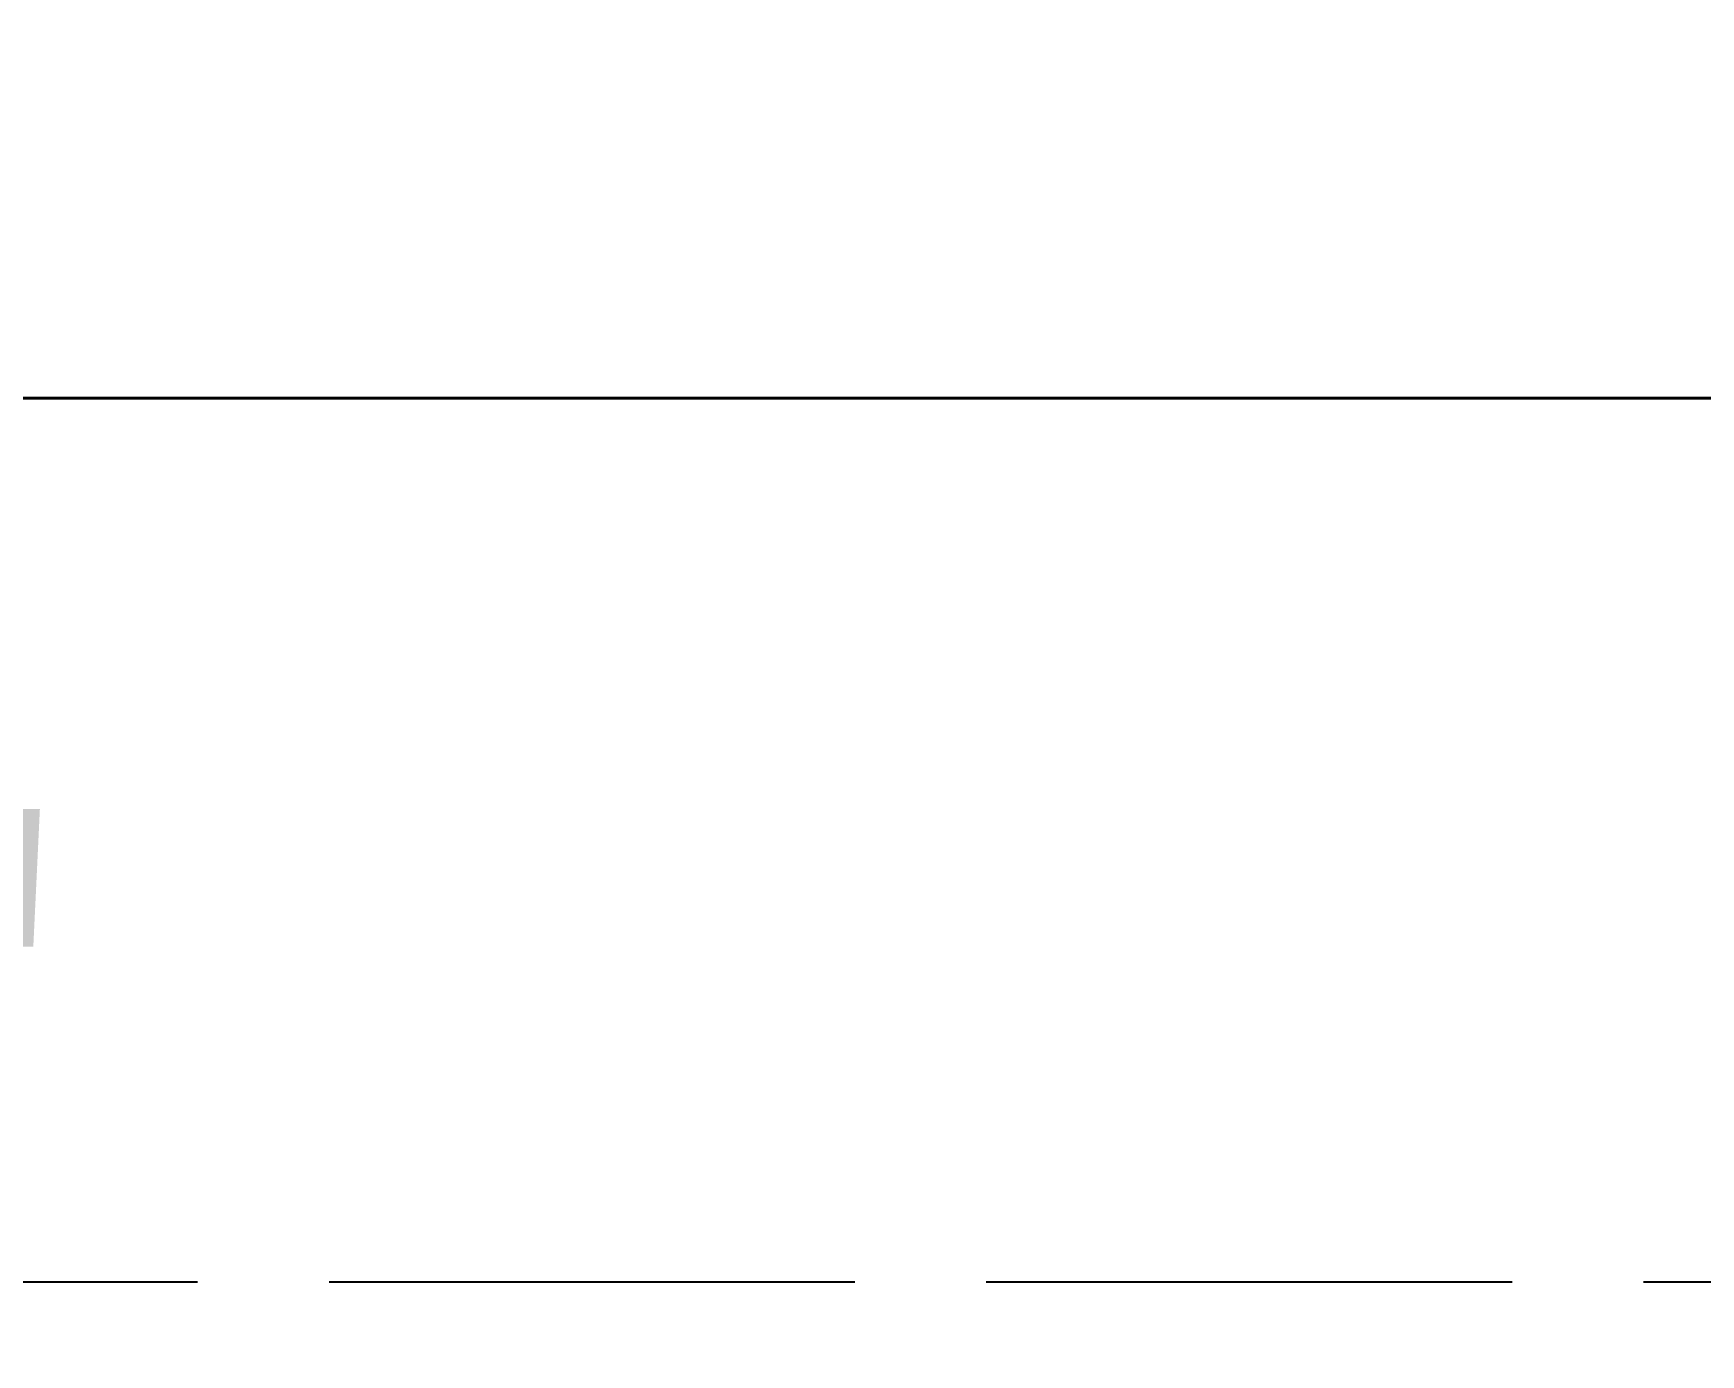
# Model space of a CAD drawing. Header units: feet. Extents: x 3867 to 6666, y -160 to 1574.
# Drawn here: x 4231.82 to 4269.88, y 230.25 to 260.42 of the extents above; entities that cross this region are included whole.
import ezdxf

# ---------------------------------------------------------------- set-up
doc = ezdxf.new("R2010")
doc.units = ezdxf.units.FT
doc.linetypes.add('ACAD_ISO02W100', pattern=[15, 12, -3])
doc.styles.get("Standard").update_dxf_attribs({"font": 'arial.ttf'})
doc.dimstyles.new('ISO-25', dxfattribs={"dimtxt": 4, "dimasz": 3, "dimexe": 1.25, "dimexo": 0.625, "dimtad": 1, "dimdec": 0, "dimlunit": 4, "dimtxsty": 'Standard', "dimblk": 'ARCHTICK', "dimcen": 2.5, "dimadec": 0, "dimazin": 0, "dimtfac": 1, "dimtdec": 0, "dimtmove": 0, "dimatfit": 3, "dimfxl": 1, "dimarcsym": 0})

# ---------------------------------------------------------------- blocks, each defined once
blk = doc.blocks.new('_ArchTick')
at = {"color": 0, "linetype": 'ByBlock', "const_width": 0.15}
blk.add_lwpolyline([(-0.5, -0.5), (0.5, 0.5)], dxfattribs=at)
blk = doc.blocks.new('*D19')
at = {"color": 0, "linetype": 'ACAD_ISO02W100', "lineweight": -2, "transparency": 16777216}
for p, q in [((3923.572609510004, 251.4578300808853), (3923.572609510004, 230.6576790460913)), ((4523.572609510004, 251.4578300808853), (4523.572609510004, 230.6576790460913)), ((3923.572609510004, 231.9076790460913), (4523.572609510004, 231.9076790460913))]:
    blk.add_line(p, q, dxfattribs=at)
at = {"layer": 'Defpoints', "color": 0, "linetype": 'ACAD_ISO02W100', "transparency": 16777216}
for p in [(3923.572609510004, 252.0828300808853), (4523.572609510004, 252.0828300808853), (4523.572609510004, 231.9076790460913)]:
    blk.add_point(p, dxfattribs=at)
at = {"color": 0, "linetype": 'ACAD_ISO02W100', "lineweight": -2, "transparency": 16777216, "xscale": 3, "yscale": 3, "zscale": 3, "rotation": 180}
blk.add_blockref('_ArchTick', (3923.572609510004, 231.9076790460913), dxfattribs=at)
at = {"color": 0, "linetype": 'ACAD_ISO02W100', "lineweight": -2, "transparency": 16777216, "xscale": 3, "yscale": 3, "zscale": 3}
blk.add_blockref('_ArchTick', (4523.572609510004, 231.9076790460913), dxfattribs=at)
at = {"color": 0, "linetype": 'ACAD_ISO02W100', "transparency": 16777216, "insert": (4223.572609510004, 237.6384089233082), "char_height": 4, "attachment_point": 5}
blk.add_mtext("{\\H2.5x;50'}", dxfattribs=at)

msp = doc.modelspace()

# ---------------------------------------------------------------- linework, layer by layer
msp.add_line((3923.572609510004, 252.0828300808853), (4523.572609510004, 252.0828300808853))
msp.add_lwpolyline([(4523.572609510004, 252.0828300808853), (3923.572609510004, 252.0828300808853), (3923.572609510004, 720.0828300808853), (4523.572609510004, 720.0828300808853)], close=True)
at = {"lineweight": 40}
msp.add_lwpolyline([(4281.569316830028, 261.0828300808853), (4234.072609510004, 261.0828300808853), (4234.072609510004, 397.5828300808853), (4229.572609510004, 397.5828300808853), (4229.572609510004, 390.0828300808853), (4211.572609510004, 390.0828300808853), (4211.572609510004, 385.5828300808853), (4229.572609510004, 385.5828300808853), (4229.572609510004, 261.0828300808853), (4220.572609510004, 261.0828300808853), (4220.572609510004, 252.0828300808853), (4281.569316830028, 252.0828300808853)], close=True, dxfattribs=at)

# ---------------------------------------------------------------- dimensions: what is measured, and where the dimension line sits
at = {"color": 5, "linetype": 'ACAD_ISO02W100'}
dim = msp.add_linear_dim(base=(4523.572609510004, 231.9076790460913), p1=(3923.572609510004, 252.0828300808853), p2=(4523.572609510004, 252.0828300808853), text='{\\H2.5x;<>}', dimstyle='ISO-25', dxfattribs=at)
dim.commit()
dim.dimension.update_dxf_attribs({"geometry": '*D19', "text_midpoint": (4223.572609510004, 237.6384089233082)})

doc.saveas('drawing.dxf')
